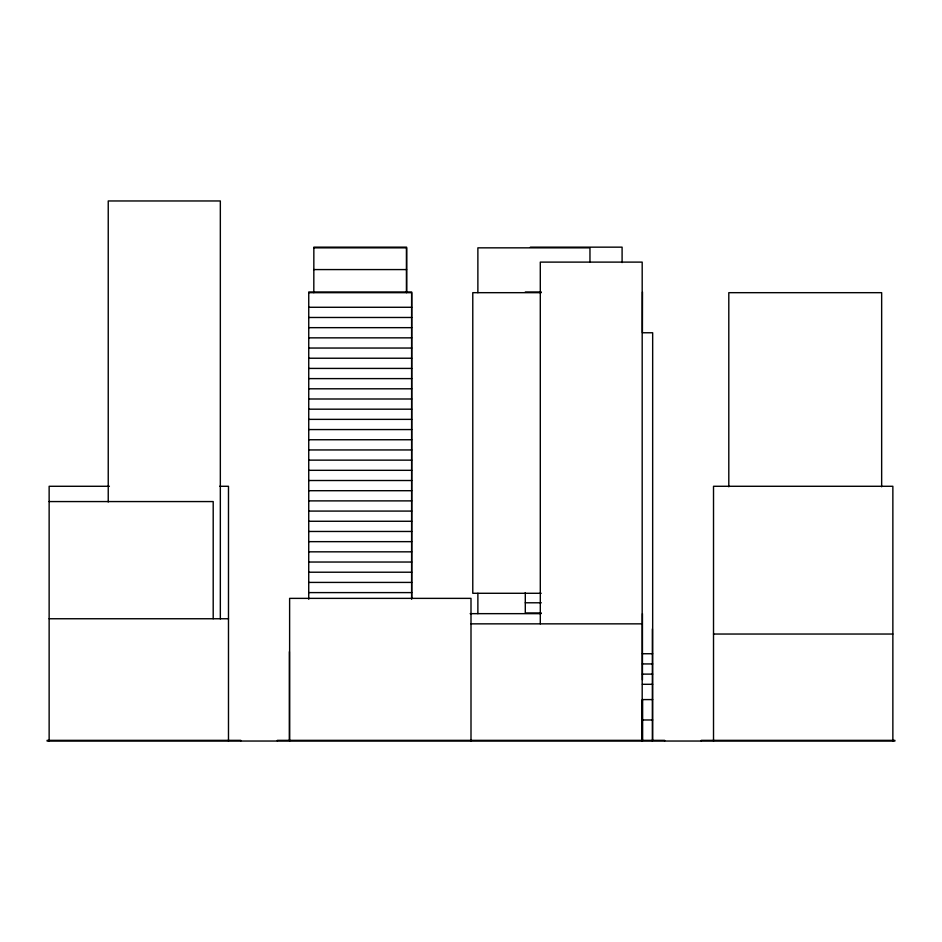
<?xml version="1.0" encoding="UTF-8"?>
<svg xmlns="http://www.w3.org/2000/svg" width="942" height="942" viewBox="0 0 942 942"><rect width="100%" height="100%" fill="white"/><g stroke="black" fill="none" stroke-linecap="round" stroke-linejoin="round"><path stroke-width="1.41" d="M530.381 247.157L622.097 247.157L622.097 262.571M313.816 247.84L406.544 247.84L406.544 292.679M313.851 269.577L406.579 269.577M525.295 291.996L541.309 291.996M308.729 292.679L411.642 292.679L411.642 599.218M541.203 292.679L472.778 292.679L472.778 593.283L541.203 593.283M308.752 307.28L411.678 307.28M308.752 317.478L411.678 317.478M308.752 327.663L411.678 327.663M308.752 337.848L411.678 337.848M308.752 348.045L411.678 348.045M308.752 358.231L411.678 358.231M308.752 368.416L411.678 368.416M308.752 378.613L411.678 378.613M308.752 388.799L411.678 388.799M308.752 398.996L411.678 398.996M308.752 409.181L411.678 409.181M308.752 419.367L411.678 419.367M308.752 429.564L411.678 429.564M308.752 439.749L411.678 439.749M308.752 449.946L411.678 449.946M308.752 460.132L411.678 460.132M308.752 470.317L411.678 470.317M308.752 480.514L411.678 480.514M109.413 486.284L49.137 486.284L49.137 741.036M219.663 486.284L228.482 486.284L228.482 741.036M308.752 490.7L411.678 490.7M308.752 500.885L411.678 500.885M49.137 501.568L213.198 501.568L213.198 618.753M308.752 511.082L411.678 511.082M308.752 521.267L411.678 521.267M308.752 531.465L411.678 531.465M308.752 541.65L411.678 541.65M308.752 551.835L411.678 551.835M308.752 562.033L411.678 562.033M308.752 572.218L411.678 572.218M308.752 582.415L411.678 582.415M308.752 592.6L411.678 592.6M525.295 602.786L541.309 602.786M541.309 612.983L525.295 612.983L525.295 592.6M470.164 613.654L541.014 613.654M49.137 618.753L228.482 618.753M471 623.851L642.185 623.851M713.518 634.037L892.863 634.037M642.397 653.736L652.665 653.736M642.397 663.933L652.665 663.933M642.397 674.119L652.665 674.119M642.397 684.304L652.665 684.304M642.385 699.588L652.665 699.588M642.385 719.971L652.665 719.971M892.863 741.036L892.863 486.284L713.518 486.284L713.518 741.036M881.653 486.778L881.653 292.679L728.802 292.679L728.802 486.778M701.295 741.036L701.295 740.353L894.9 740.353L894.9 741.036L47.1 741.036L47.1 740.353L240.705 740.353L240.705 741.036M664.605 741.036L664.605 740.353L277.395 740.353L277.395 741.036M652.665 740.353L652.665 332.762L642.409 332.762L642.479 291.996M652.382 628.938L652.382 741.036M642.479 699.588L642.479 740.353M642.444 613.654L642.444 679.889M642.444 700.271L642.444 741.036M642.185 741.036L642.185 262.111L540.296 262.111L540.296 623.851M589.963 262.3L589.963 247.84L477.877 247.84L477.877 292.679M477.877 593.283L477.877 613.654M471 741.036L471 598.37L289.618 598.37L289.618 741.036M411.678 598.417L411.678 291.996L308.752 291.996L308.729 599.218M406.579 291.996L406.579 247.157L313.851 247.157L313.816 292.679M289.394 651.699L289.394 740.353M220.334 618.894L220.334 200.964L108.236 200.964L108.236 501.98"/></g></svg>
